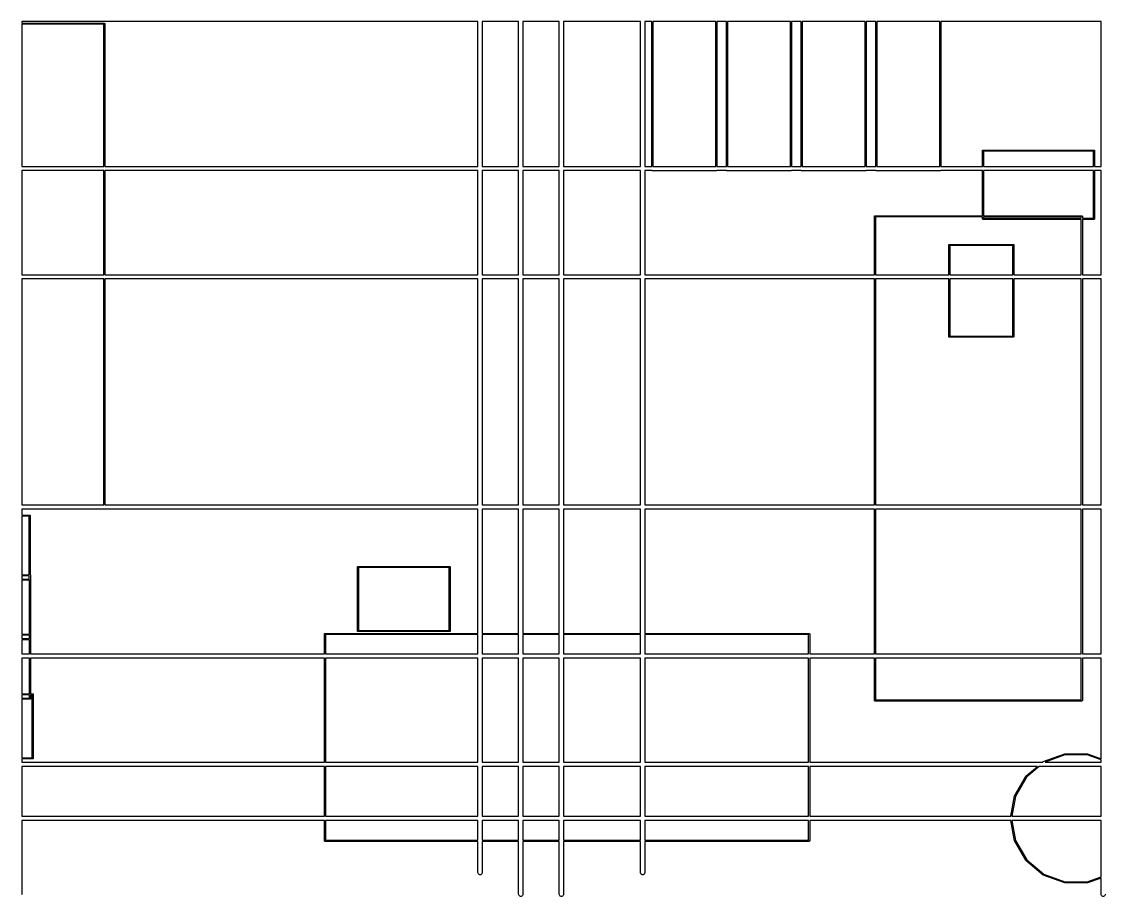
# Model space of a CAD drawing. Extents: x 15 to 494, y -198 to -76.
# Drawn here: x 251.6 to 302.4, y -198 to -156.9 of the extents above; entities that cross this region are included whole.
import ezdxf

# ---------------------------------------------------------------- set-up
doc = ezdxf.new("R2010")
doc.units = 0
doc.header["$MEASUREMENT"] = 0
doc.layers.add('BLACK', color=7, linetype='CONTINUOUS')

msp = doc.modelspace()

# ---------------------------------------------------------------- linework, layer by layer
at = {"layer": 'Black'}
for p, q in [((251.56, -156.945), (251.56, -157.017)), ((272.95, -156.945), (251.56, -156.945)), ((272.95, -163.73), (272.95, -156.945)), ((273.15, -156.945), (273.15, -163.73)), ((274.855, -156.945), (273.15, -156.945)), ((274.855, -163.73), (274.855, -156.945)), ((275.055, -156.945), (275.055, -163.73)), ((276.76, -156.945), (275.055, -156.945)), ((276.76, -163.73), (276.76, -156.945)), ((276.96, -156.945), (276.96, -163.73)), ((280.57, -156.945), (276.96, -156.945)), ((280.57, -163.73), (280.57, -156.945)), ((280.77, -156.945), (280.77, -163.73)), ((281.103, -156.945), (280.77, -156.945)), ((281.103, -163.73), (281.103, -156.945)), ((281.153, -156.945), (281.153, -163.73)), ((284.103, -156.945), (281.153, -156.945)), ((284.103, -163.73), (284.103, -156.945)), ((284.153, -156.945), (284.153, -163.73)), ((284.603, -156.945), (284.153, -156.945)), ((284.603, -163.73), (284.603, -156.945)), ((284.653, -156.945), (284.653, -163.73)), ((287.603, -156.945), (284.653, -156.945)), ((287.603, -163.73), (287.603, -156.945)), ((287.653, -156.945), (287.653, -163.73)), ((288.103, -156.945), (287.653, -156.945)), ((288.103, -163.73), (288.103, -156.945)), ((288.153, -156.945), (288.153, -163.73)), ((291.103, -156.945), (288.153, -156.945)), ((291.103, -163.73), (291.103, -156.945)), ((291.153, -156.945), (291.153, -163.73)), ((291.603, -156.945), (291.153, -156.945)), ((291.603, -163.73), (291.603, -156.945)), ((291.653, -156.945), (291.653, -163.73)), ((294.603, -156.945), (291.653, -156.945)), ((294.603, -163.73), (294.603, -156.945)), ((294.653, -156.945), (294.653, -163.73)), ((302.16, -156.945), (294.653, -156.945)), ((302.16, -163.73), (302.16, -156.945)), ((251.56, -157.017), (255.431, -157.017)), ((251.56, -157.067), (251.56, -163.73)), ((255.406, -157.067), (251.56, -157.067)), ((255.406, -163.73), (255.406, -157.067)), ((255.431, -157.017), (255.433, -157.017)), ((255.433, -157.017), (255.435, -157.017)), ((255.435, -157.017), (255.437, -157.018)), ((255.437, -157.018), (255.44, -157.019)), ((255.44, -157.019), (255.441, -157.02)), ((255.441, -157.02), (255.444, -157.02)), ((255.444, -157.02), (255.445, -157.022)), ((255.445, -157.022), (255.447, -157.023)), ((255.447, -157.023), (255.448, -157.025)), ((255.448, -157.025), (255.45, -157.026)), ((255.45, -157.026), (255.451, -157.028)), ((255.451, -157.028), (255.453, -157.029)), ((255.453, -157.029), (255.453, -157.032)), ((255.453, -157.032), (255.454, -157.033)), ((255.454, -157.033), (255.455, -157.036)), ((255.455, -157.036), (255.456, -157.038)), ((255.456, -157.038), (255.456, -157.04)), ((255.456, -157.04), (255.456, -157.042)), ((255.456, -157.042), (255.456, -163.73)), ((296.603, -162.988), (296.604, -162.986)), ((296.603, -162.99), (296.603, -162.988)), ((296.603, -162.992), (296.603, -162.99)), ((296.603, -163.73), (296.603, -162.992)), ((296.604, -162.986), (296.605, -162.983)), ((296.605, -162.983), (296.606, -162.982)), ((296.606, -162.98), (296.608, -162.978)), ((296.606, -162.982), (296.606, -162.98)), ((296.608, -162.978), (296.609, -162.976)), ((296.609, -162.976), (296.611, -162.975)), ((296.611, -162.975), (296.612, -162.973)), ((296.612, -162.973), (296.614, -162.972)), ((296.614, -162.972), (296.615, -162.97)), ((296.615, -162.97), (296.618, -162.97)), ((296.618, -162.97), (296.619, -162.969)), ((296.619, -162.969), (296.622, -162.968)), ((296.622, -162.968), (296.624, -162.967)), ((296.624, -162.967), (296.626, -162.967)), ((296.626, -162.967), (296.628, -162.967)), ((296.628, -162.967), (301.828, -162.967)), ((296.653, -163.017), (296.653, -163.73)), ((301.803, -163.017), (296.653, -163.017)), ((301.803, -163.73), (301.803, -163.017)), ((301.828, -162.967), (301.83, -162.967)), ((301.83, -162.967), (301.832, -162.967)), ((301.832, -162.967), (301.834, -162.968)), ((301.834, -162.968), (301.837, -162.969)), ((301.837, -162.969), (301.838, -162.97)), ((301.838, -162.97), (301.84, -162.97)), ((301.84, -162.97), (301.842, -162.972)), ((301.842, -162.972), (301.844, -162.973)), ((301.844, -162.973), (301.845, -162.975)), ((301.845, -162.975), (301.847, -162.976)), ((301.847, -162.976), (301.848, -162.978)), ((301.848, -162.978), (301.85, -162.98)), ((301.85, -162.98), (301.85, -162.982)), ((301.85, -162.982), (301.851, -162.983)), ((301.851, -162.983), (301.852, -162.986)), ((301.852, -162.986), (301.853, -162.988)), ((301.853, -162.988), (301.853, -162.99)), ((301.853, -162.99), (301.853, -162.992)), ((301.853, -162.992), (301.853, -163.73)), ((251.56, -163.73), (255.406, -163.73)), ((251.56, -163.93), (251.56, -168.81)), ((255.406, -163.93), (251.56, -163.93)), ((255.406, -168.81), (255.406, -163.93)), ((255.456, -163.73), (272.95, -163.73)), ((255.456, -163.93), (255.456, -168.81)), ((272.95, -163.93), (255.456, -163.93)), ((272.95, -168.81), (272.95, -163.93)), ((273.15, -163.73), (274.855, -163.73)), ((273.15, -163.93), (273.15, -168.81)), ((274.855, -163.93), (273.15, -163.93)), ((274.855, -168.81), (274.855, -163.93)), ((275.055, -163.73), (276.76, -163.73)), ((275.055, -163.93), (275.055, -168.81)), ((276.76, -163.93), (275.055, -163.93)), ((276.76, -168.81), (276.76, -163.93)), ((276.96, -163.73), (280.57, -163.73)), ((276.96, -163.93), (276.96, -168.81)), ((280.57, -163.93), (276.96, -163.93)), ((280.57, -168.81), (280.57, -163.93)), ((280.77, -163.73), (281.103, -163.73)), ((281.105, -163.93), (280.77, -163.93)), ((280.77, -163.93), (280.77, -168.81)), ((281.106, -163.932), (281.105, -163.93)), ((281.105, -163.93), (281.105, -163.93)), ((281.107, -163.934), (281.106, -163.932)), ((281.108, -163.936), (281.107, -163.934)), ((281.109, -163.938), (281.108, -163.936)), ((281.111, -163.939), (281.109, -163.938)), ((281.112, -163.941), (281.111, -163.939)), ((281.114, -163.942), (281.112, -163.941)), ((281.116, -163.944), (281.114, -163.942)), ((281.118, -163.944), (281.116, -163.944)), ((281.12, -163.945), (281.118, -163.944)), ((281.122, -163.946), (281.12, -163.945)), ((281.124, -163.947), (281.122, -163.946)), ((281.126, -163.947), (281.124, -163.947)), ((281.128, -163.947), (281.126, -163.947)), ((284.128, -163.947), (281.128, -163.947)), ((281.153, -163.73), (284.103, -163.73)), ((284.13, -163.947), (284.128, -163.947)), ((284.133, -163.947), (284.13, -163.947)), ((284.135, -163.946), (284.133, -163.947)), ((284.137, -163.945), (284.135, -163.946)), ((284.139, -163.944), (284.137, -163.945)), ((284.141, -163.944), (284.139, -163.944)), ((284.142, -163.942), (284.141, -163.944)), ((284.144, -163.941), (284.142, -163.942)), ((284.146, -163.939), (284.144, -163.941)), ((284.147, -163.938), (284.146, -163.939)), ((284.148, -163.936), (284.147, -163.938)), ((284.15, -163.934), (284.148, -163.936)), ((284.151, -163.932), (284.15, -163.934)), ((284.152, -163.93), (284.151, -163.932)), ((284.605, -163.93), (284.152, -163.93)), ((284.152, -163.93), (284.152, -163.93)), ((284.153, -163.73), (284.603, -163.73)), ((284.606, -163.932), (284.605, -163.93)), ((284.605, -163.93), (284.605, -163.93)), ((284.607, -163.934), (284.606, -163.932)), ((284.608, -163.936), (284.607, -163.934)), ((284.609, -163.938), (284.608, -163.936)), ((284.611, -163.939), (284.609, -163.938)), ((284.612, -163.941), (284.611, -163.939)), ((284.614, -163.942), (284.612, -163.941)), ((284.616, -163.944), (284.614, -163.942)), ((284.618, -163.944), (284.616, -163.944)), ((284.62, -163.945), (284.618, -163.944)), ((284.622, -163.946), (284.62, -163.945)), ((284.624, -163.947), (284.622, -163.946)), ((284.626, -163.947), (284.624, -163.947)), ((284.628, -163.947), (284.626, -163.947)), ((287.628, -163.947), (284.628, -163.947)), ((284.653, -163.73), (287.603, -163.73)), ((287.63, -163.947), (287.628, -163.947)), ((287.633, -163.947), (287.63, -163.947)), ((287.635, -163.946), (287.633, -163.947)), ((287.637, -163.945), (287.635, -163.946)), ((287.639, -163.944), (287.637, -163.945)), ((287.641, -163.944), (287.639, -163.944)), ((287.642, -163.942), (287.641, -163.944)), ((287.644, -163.941), (287.642, -163.942)), ((287.646, -163.939), (287.644, -163.941)), ((287.647, -163.938), (287.646, -163.939)), ((287.648, -163.936), (287.647, -163.938)), ((287.65, -163.934), (287.648, -163.936)), ((287.651, -163.932), (287.65, -163.934)), ((287.652, -163.93), (287.651, -163.932)), ((288.105, -163.93), (287.652, -163.93)), ((287.652, -163.93), (287.652, -163.93)), ((287.653, -163.73), (288.103, -163.73)), ((288.106, -163.932), (288.105, -163.93)), ((288.105, -163.93), (288.105, -163.93)), ((288.107, -163.934), (288.106, -163.932)), ((288.108, -163.936), (288.107, -163.934)), ((288.109, -163.938), (288.108, -163.936)), ((288.111, -163.939), (288.109, -163.938)), ((288.112, -163.941), (288.111, -163.939)), ((288.114, -163.942), (288.112, -163.941)), ((288.116, -163.944), (288.114, -163.942)), ((288.118, -163.944), (288.116, -163.944)), ((288.12, -163.945), (288.118, -163.944)), ((288.122, -163.946), (288.12, -163.945)), ((288.124, -163.947), (288.122, -163.946)), ((288.126, -163.947), (288.124, -163.947)), ((288.128, -163.947), (288.126, -163.947)), ((291.128, -163.947), (288.128, -163.947)), ((288.153, -163.73), (291.103, -163.73)), ((291.13, -163.947), (291.128, -163.947)), ((291.133, -163.947), (291.13, -163.947)), ((291.135, -163.946), (291.133, -163.947)), ((291.137, -163.945), (291.135, -163.946)), ((291.139, -163.944), (291.137, -163.945)), ((291.141, -163.944), (291.139, -163.944)), ((291.142, -163.942), (291.141, -163.944)), ((291.144, -163.941), (291.142, -163.942)), ((291.146, -163.939), (291.144, -163.941)), ((291.147, -163.938), (291.146, -163.939)), ((291.148, -163.936), (291.147, -163.938)), ((291.15, -163.934), (291.148, -163.936)), ((291.151, -163.932), (291.15, -163.934)), ((291.152, -163.93), (291.151, -163.932)), ((291.605, -163.93), (291.152, -163.93)), ((291.152, -163.93), (291.152, -163.93)), ((291.153, -163.73), (291.603, -163.73)), ((291.606, -163.932), (291.605, -163.93)), ((291.605, -163.93), (291.605, -163.93)), ((291.607, -163.934), (291.606, -163.932)), ((291.608, -163.936), (291.607, -163.934)), ((291.609, -163.938), (291.608, -163.936)), ((291.611, -163.939), (291.609, -163.938)), ((291.612, -163.941), (291.611, -163.939)), ((291.614, -163.942), (291.612, -163.941)), ((291.616, -163.944), (291.614, -163.942)), ((291.618, -163.944), (291.616, -163.944)), ((291.62, -163.945), (291.618, -163.944)), ((291.622, -163.946), (291.62, -163.945)), ((291.624, -163.947), (291.622, -163.946)), ((291.626, -163.947), (291.624, -163.947)), ((291.628, -163.947), (291.626, -163.947)), ((294.628, -163.947), (291.628, -163.947)), ((291.653, -163.73), (294.603, -163.73)), ((294.63, -163.947), (294.628, -163.947)), ((294.633, -163.947), (294.63, -163.947)), ((294.635, -163.946), (294.633, -163.947)), ((294.637, -163.945), (294.635, -163.946)), ((294.639, -163.944), (294.637, -163.945)), ((294.641, -163.944), (294.639, -163.944)), ((294.642, -163.942), (294.641, -163.944)), ((294.644, -163.941), (294.642, -163.942)), ((294.646, -163.939), (294.644, -163.941)), ((294.647, -163.938), (294.646, -163.939)), ((294.648, -163.936), (294.647, -163.938)), ((294.65, -163.934), (294.648, -163.936)), ((294.651, -163.932), (294.65, -163.934)), ((294.652, -163.93), (294.651, -163.932)), ((294.652, -163.93), (294.652, -163.93)), ((296.603, -163.93), (294.652, -163.93)), ((294.653, -163.73), (296.603, -163.73)), ((296.603, -166.054), (296.603, -163.93)), ((296.653, -163.73), (301.803, -163.73)), ((296.653, -163.93), (296.653, -166.054)), ((301.803, -163.93), (296.653, -163.93)), ((301.803, -166.167), (301.803, -163.93)), ((301.853, -163.73), (302.16, -163.73)), ((301.853, -163.93), (301.853, -166.192)), ((302.16, -163.93), (301.853, -163.93)), ((302.16, -168.81), (302.16, -163.93)), ((291.533, -166.075), (291.534, -166.073)), ((291.533, -166.077), (291.533, -166.075)), ((291.533, -166.079), (291.533, -166.077)), ((291.533, -168.81), (291.533, -166.079)), ((291.534, -166.073), (291.535, -166.07)), ((291.535, -166.07), (291.536, -166.069)), ((291.536, -166.066), (291.538, -166.065)), ((291.536, -166.069), (291.536, -166.066)), ((291.538, -166.065), (291.539, -166.063)), ((291.539, -166.063), (291.541, -166.062)), ((291.541, -166.062), (291.542, -166.06)), ((291.542, -166.06), (291.544, -166.059)), ((291.544, -166.059), (291.546, -166.057)), ((291.546, -166.057), (291.548, -166.057)), ((291.548, -166.057), (291.549, -166.056)), ((291.549, -166.056), (291.552, -166.055)), ((291.552, -166.055), (291.554, -166.054)), ((291.554, -166.054), (291.556, -166.054)), ((291.556, -166.054), (291.558, -166.054)), ((291.558, -166.054), (296.603, -166.054)), ((291.583, -166.104), (291.583, -168.81)), ((296.603, -166.104), (291.583, -166.104)), ((296.603, -166.192), (296.603, -166.104)), ((296.653, -166.054), (301.258, -166.054)), ((296.653, -166.104), (296.653, -166.167)), ((301.233, -166.104), (296.653, -166.104)), ((301.233, -166.167), (301.233, -166.104)), ((301.258, -166.054), (301.26, -166.054)), ((301.26, -166.054), (301.262, -166.054)), ((301.262, -166.054), (301.264, -166.055)), ((301.264, -166.055), (301.267, -166.056)), ((301.267, -166.056), (301.268, -166.057)), ((301.268, -166.057), (301.27, -166.057)), ((301.27, -166.057), (301.272, -166.059)), ((301.272, -166.059), (301.274, -166.06)), ((301.274, -166.06), (301.275, -166.062)), ((301.275, -166.062), (301.277, -166.063)), ((301.277, -166.063), (301.278, -166.065)), ((301.278, -166.065), (301.28, -166.066)), ((301.28, -166.066), (301.28, -166.069)), ((301.28, -166.069), (301.281, -166.07)), ((301.281, -166.07), (301.282, -166.073)), ((301.282, -166.073), (301.283, -166.075)), ((301.283, -166.075), (301.283, -166.077)), ((301.283, -166.077), (301.283, -166.079)), ((301.283, -166.079), (301.283, -166.167)), ((296.603, -166.194), (296.603, -166.192)), ((296.603, -166.196), (296.603, -166.194)), ((296.604, -166.198), (296.603, -166.196)), ((296.605, -166.201), (296.604, -166.198)), ((296.606, -166.202), (296.605, -166.201)), ((296.606, -166.204), (296.606, -166.202)), ((296.608, -166.206), (296.606, -166.204)), ((296.609, -166.208), (296.608, -166.206)), ((296.611, -166.209), (296.609, -166.208)), ((296.612, -166.211), (296.611, -166.209)), ((296.614, -166.212), (296.612, -166.211)), ((296.615, -166.214), (296.614, -166.212)), ((296.618, -166.214), (296.615, -166.214)), ((296.619, -166.215), (296.618, -166.214)), ((296.622, -166.216), (296.619, -166.215)), ((296.624, -166.217), (296.622, -166.216)), ((296.626, -166.217), (296.624, -166.217)), ((296.628, -166.217), (296.626, -166.217)), ((301.233, -166.217), (296.628, -166.217)), ((296.653, -166.167), (301.233, -166.167)), ((301.233, -168.81), (301.233, -166.217)), ((301.283, -166.167), (301.803, -166.167)), ((301.828, -166.217), (301.283, -166.217)), ((301.283, -166.217), (301.283, -168.81)), ((301.83, -166.217), (301.828, -166.217)), ((301.832, -166.217), (301.83, -166.217)), ((301.834, -166.216), (301.832, -166.217)), ((301.837, -166.215), (301.834, -166.216)), ((301.838, -166.214), (301.837, -166.215)), ((301.84, -166.214), (301.838, -166.214)), ((301.842, -166.212), (301.84, -166.214)), ((301.844, -166.211), (301.842, -166.212)), ((301.845, -166.209), (301.844, -166.211)), ((301.847, -166.208), (301.845, -166.209)), ((301.848, -166.206), (301.847, -166.208)), ((301.85, -166.204), (301.848, -166.206)), ((301.851, -166.201), (301.85, -166.202)), ((301.85, -166.202), (301.85, -166.204)), ((301.852, -166.198), (301.851, -166.201)), ((301.853, -166.196), (301.852, -166.198)), ((301.853, -166.192), (301.853, -166.194)), ((301.853, -166.194), (301.853, -166.196)), ((295.02, -167.411), (295.021, -167.409)), ((295.02, -167.413), (295.02, -167.411)), ((295.02, -167.415), (295.02, -167.413)), ((295.02, -168.81), (295.02, -167.415)), ((295.021, -167.409), (295.022, -167.406)), ((295.022, -167.406), (295.023, -167.405)), ((295.023, -167.403), (295.025, -167.401)), ((295.023, -167.405), (295.023, -167.403)), ((295.025, -167.401), (295.026, -167.399)), ((295.026, -167.399), (295.028, -167.398)), ((295.028, -167.398), (295.029, -167.396)), ((295.029, -167.396), (295.031, -167.395)), ((295.031, -167.395), (295.032, -167.393)), ((295.032, -167.393), (295.035, -167.393)), ((295.035, -167.393), (295.036, -167.392)), ((295.036, -167.392), (295.039, -167.391)), ((295.039, -167.391), (295.041, -167.39)), ((295.041, -167.39), (295.043, -167.39)), ((295.043, -167.39), (295.045, -167.39)), ((295.045, -167.39), (298.045, -167.39)), ((295.07, -167.44), (295.07, -168.81)), ((298.02, -167.44), (295.07, -167.44)), ((298.02, -168.81), (298.02, -167.44)), ((298.045, -167.39), (298.047, -167.39)), ((298.047, -167.39), (298.049, -167.39)), ((298.049, -167.39), (298.051, -167.391)), ((298.051, -167.391), (298.054, -167.392)), ((298.054, -167.392), (298.055, -167.393)), ((298.055, -167.393), (298.058, -167.393)), ((298.058, -167.393), (298.059, -167.395)), ((298.059, -167.395), (298.061, -167.396)), ((298.061, -167.396), (298.062, -167.398)), ((298.062, -167.398), (298.064, -167.399)), ((298.064, -167.399), (298.065, -167.401)), ((298.065, -167.401), (298.067, -167.403)), ((298.067, -167.403), (298.067, -167.405)), ((298.067, -167.405), (298.068, -167.406)), ((298.068, -167.406), (298.069, -167.409)), ((298.069, -167.409), (298.07, -167.411)), ((298.07, -167.411), (298.07, -167.413)), ((298.07, -167.413), (298.07, -167.415)), ((298.07, -167.415), (298.07, -168.81)), ((251.56, -168.81), (255.406, -168.81)), ((251.56, -169.01), (251.56, -179.605)), ((255.406, -169.01), (251.56, -169.01)), ((255.406, -179.605), (255.406, -169.01)), ((255.456, -168.81), (272.95, -168.81)), ((255.456, -169.01), (255.456, -179.605)), ((272.95, -169.01), (255.456, -169.01)), ((272.95, -179.605), (272.95, -169.01)), ((273.15, -168.81), (274.855, -168.81)), ((273.15, -169.01), (273.15, -179.605)), ((274.855, -169.01), (273.15, -169.01)), ((274.855, -179.605), (274.855, -169.01)), ((275.055, -168.81), (276.76, -168.81)), ((275.055, -169.01), (275.055, -179.605)), ((276.76, -169.01), (275.055, -169.01)), ((276.76, -179.605), (276.76, -169.01)), ((276.96, -168.81), (280.57, -168.81)), ((276.96, -169.01), (276.96, -179.605)), ((280.57, -169.01), (276.96, -169.01)), ((280.57, -179.605), (280.57, -169.01)), ((280.77, -168.81), (291.533, -168.81)), ((280.77, -169.01), (280.77, -179.605)), ((291.533, -169.01), (280.77, -169.01)), ((291.533, -179.605), (291.533, -169.01)), ((291.583, -168.81), (295.02, -168.81)), ((295.02, -169.01), (291.583, -169.01)), ((291.583, -169.01), (291.583, -179.605)), ((295.02, -171.715), (295.02, -169.01)), ((295.07, -168.81), (298.02, -168.81)), ((295.07, -169.01), (295.07, -171.69)), ((298.02, -169.01), (295.07, -169.01)), ((298.02, -171.69), (298.02, -169.01)), ((298.07, -168.81), (301.233, -168.81)), ((298.07, -169.01), (298.07, -171.715)), ((301.233, -169.01), (298.07, -169.01)), ((301.233, -179.605), (301.233, -169.01)), ((301.283, -168.81), (302.16, -168.81)), ((301.283, -169.01), (301.283, -179.605)), ((302.16, -169.01), (301.283, -169.01)), ((302.16, -179.605), (302.16, -169.01)), ((295.07, -171.69), (298.02, -171.69)), ((295.02, -171.717), (295.02, -171.715)), ((295.02, -171.719), (295.02, -171.717)), ((295.021, -171.721), (295.02, -171.719)), ((295.022, -171.724), (295.021, -171.721)), ((295.023, -171.725), (295.022, -171.724)), ((295.023, -171.727), (295.023, -171.725)), ((295.025, -171.729), (295.023, -171.727)), ((295.026, -171.731), (295.025, -171.729)), ((295.028, -171.732), (295.026, -171.731)), ((295.029, -171.734), (295.028, -171.732)), ((295.031, -171.735), (295.029, -171.734)), ((295.032, -171.737), (295.031, -171.735)), ((295.035, -171.737), (295.032, -171.737)), ((295.036, -171.738), (295.035, -171.737)), ((295.039, -171.739), (295.036, -171.738)), ((295.041, -171.74), (295.039, -171.739)), ((295.043, -171.74), (295.041, -171.74)), ((295.045, -171.74), (295.043, -171.74)), ((298.045, -171.74), (295.045, -171.74)), ((298.047, -171.74), (298.045, -171.74)), ((298.049, -171.74), (298.047, -171.74)), ((298.051, -171.739), (298.049, -171.74)), ((298.054, -171.738), (298.051, -171.739)), ((298.055, -171.737), (298.054, -171.738)), ((298.058, -171.737), (298.055, -171.737)), ((298.059, -171.735), (298.058, -171.737)), ((298.061, -171.734), (298.059, -171.735)), ((298.062, -171.732), (298.061, -171.734)), ((298.064, -171.731), (298.062, -171.732)), ((298.065, -171.729), (298.064, -171.731)), ((298.067, -171.727), (298.065, -171.729)), ((298.068, -171.724), (298.067, -171.725)), ((298.067, -171.725), (298.067, -171.727)), ((298.069, -171.721), (298.068, -171.724)), ((298.07, -171.719), (298.069, -171.721)), ((298.07, -171.715), (298.07, -171.717)), ((298.07, -171.717), (298.07, -171.719)), ((251.56, -179.605), (255.406, -179.605)), ((251.56, -179.805), (251.56, -180.085)), ((272.95, -179.805), (251.56, -179.805)), ((255.456, -179.605), (272.95, -179.605)), ((272.95, -185.635), (272.95, -179.805)), ((273.15, -179.605), (274.855, -179.605)), ((273.15, -179.805), (273.15, -185.635)), ((274.855, -179.805), (273.15, -179.805)), ((274.855, -185.635), (274.855, -179.805)), ((275.055, -179.605), (276.76, -179.605)), ((275.055, -179.805), (275.055, -185.635)), ((276.76, -179.805), (275.055, -179.805)), ((276.76, -185.635), (276.76, -179.805)), ((276.96, -179.605), (280.57, -179.605)), ((276.96, -179.805), (276.96, -185.635)), ((280.57, -179.805), (276.96, -179.805)), ((280.57, -185.635), (280.57, -179.805)), ((280.77, -179.605), (291.533, -179.605)), ((280.77, -179.805), (280.77, -185.635)), ((291.533, -179.805), (280.77, -179.805)), ((291.533, -186.59), (291.533, -179.805)), ((291.583, -179.605), (301.233, -179.605)), ((291.583, -179.805), (291.583, -186.59)), ((301.233, -179.805), (291.583, -179.805)), ((301.233, -186.59), (301.233, -179.805)), ((301.283, -179.605), (302.16, -179.605)), ((301.283, -179.805), (301.283, -186.59)), ((302.16, -179.805), (301.283, -179.805)), ((302.16, -186.59), (302.16, -179.805)), ((251.56, -180.085), (251.928, -180.085)), ((251.56, -180.135), (251.56, -182.879)), ((251.903, -180.135), (251.56, -180.135)), ((251.903, -182.879), (251.903, -180.135)), ((251.928, -180.085), (251.93, -180.085)), ((251.93, -180.085), (251.932, -180.085)), ((251.932, -180.085), (251.934, -180.086)), ((251.934, -180.086), (251.937, -180.087)), ((251.937, -180.087), (251.938, -180.088)), ((251.938, -180.088), (251.94, -180.088)), ((251.94, -180.088), (251.942, -180.09)), ((251.942, -180.09), (251.944, -180.091)), ((251.944, -180.091), (251.945, -180.093)), ((251.945, -180.093), (251.947, -180.094)), ((251.947, -180.094), (251.948, -180.096)), ((251.948, -180.096), (251.95, -180.097)), ((251.95, -180.097), (251.95, -180.1)), ((251.95, -180.1), (251.951, -180.101)), ((251.951, -180.101), (251.952, -180.104)), ((251.952, -180.104), (251.953, -180.106)), ((251.953, -180.106), (251.953, -180.108)), ((251.953, -180.108), (251.953, -180.11)), ((251.953, -180.11), (251.953, -182.88)), ((251.56, -182.879), (251.903, -182.879)), ((251.953, -182.88), (251.954, -182.88)), ((251.954, -182.88), (251.957, -182.881)), ((267.299, -182.519), (267.3, -182.517)), ((267.299, -182.521), (267.299, -182.519)), ((267.299, -182.523), (267.299, -182.521)), ((267.299, -185.523), (267.299, -182.523)), ((267.3, -182.517), (267.301, -182.514)), ((267.301, -182.514), (267.302, -182.513)), ((267.302, -182.51), (267.304, -182.509)), ((267.302, -182.513), (267.302, -182.51)), ((267.304, -182.509), (267.305, -182.507)), ((267.305, -182.507), (267.307, -182.506)), ((267.307, -182.506), (267.308, -182.504)), ((267.308, -182.504), (267.31, -182.503)), ((267.31, -182.503), (267.311, -182.501)), ((267.311, -182.501), (267.314, -182.501)), ((267.314, -182.501), (267.315, -182.5)), ((267.315, -182.5), (267.318, -182.499)), ((267.318, -182.499), (267.32, -182.498)), ((267.32, -182.498), (267.322, -182.498)), ((267.322, -182.498), (267.324, -182.498)), ((267.324, -182.498), (271.624, -182.498)), ((267.349, -182.548), (267.349, -185.498)), ((271.599, -182.548), (267.349, -182.548)), ((271.599, -185.498), (271.599, -182.548)), ((271.624, -182.498), (271.626, -182.498)), ((271.626, -182.498), (271.628, -182.498)), ((271.628, -182.498), (271.63, -182.499)), ((271.63, -182.499), (271.633, -182.5)), ((271.633, -182.5), (271.634, -182.501)), ((271.634, -182.501), (271.637, -182.501)), ((271.637, -182.501), (271.638, -182.503)), ((271.638, -182.503), (271.64, -182.504)), ((271.64, -182.504), (271.641, -182.506)), ((271.641, -182.506), (271.643, -182.507)), ((271.643, -182.507), (271.644, -182.509)), ((271.644, -182.509), (271.646, -182.51)), ((271.646, -182.51), (271.646, -182.513)), ((271.646, -182.513), (271.647, -182.514)), ((271.647, -182.514), (271.648, -182.517)), ((271.648, -182.517), (271.649, -182.519)), ((271.649, -182.519), (271.649, -182.521)), ((271.649, -182.521), (271.649, -182.523)), ((271.649, -182.523), (271.649, -185.523)), ((251.56, -182.929), (251.56, -183.085)), ((251.903, -182.929), (251.56, -182.929)), ((251.56, -183.085), (251.903, -183.085)), ((251.56, -183.135), (251.56, -185.673)), ((251.923, -183.135), (251.56, -183.135)), ((251.903, -183.085), (251.903, -182.929)), ((251.923, -185.673), (251.923, -183.135)), ((251.957, -182.881), (251.958, -182.882)), ((251.958, -182.882), (251.96, -182.882)), ((251.96, -182.882), (251.962, -182.884)), ((251.962, -182.884), (251.964, -182.885)), ((251.964, -182.885), (251.965, -182.887)), ((251.965, -182.887), (251.967, -182.888)), ((251.967, -182.888), (251.968, -182.89)), ((251.968, -182.89), (251.97, -182.891)), ((251.97, -182.891), (251.97, -182.894)), ((251.97, -182.894), (251.971, -182.895)), ((251.971, -182.895), (251.972, -182.898)), ((251.972, -182.898), (251.973, -182.9)), ((251.973, -182.9), (251.973, -182.902)), ((251.973, -182.902), (251.973, -182.904)), ((251.973, -182.904), (251.973, -185.698)), ((251.56, -185.673), (251.923, -185.673)), ((251.56, -185.723), (251.56, -185.879)), ((251.923, -185.723), (251.56, -185.723)), ((251.56, -185.879), (251.923, -185.879)), ((251.923, -185.879), (251.923, -185.723)), ((251.973, -185.698), (251.973, -186.59)), ((265.749, -185.656), (265.75, -185.654)), ((265.749, -185.658), (265.749, -185.656)), ((265.749, -185.66), (265.749, -185.658)), ((265.749, -186.59), (265.749, -185.66)), ((265.75, -185.654), (265.751, -185.651)), ((265.751, -185.651), (265.752, -185.65)), ((265.752, -185.647), (265.754, -185.646)), ((265.752, -185.65), (265.752, -185.647)), ((265.754, -185.646), (265.755, -185.644)), ((265.755, -185.644), (265.757, -185.643)), ((265.757, -185.643), (265.758, -185.641)), ((265.758, -185.641), (265.76, -185.64)), ((265.76, -185.64), (265.762, -185.638)), ((265.762, -185.638), (265.764, -185.638)), ((265.764, -185.638), (265.765, -185.637)), ((265.765, -185.637), (265.768, -185.636)), ((265.768, -185.636), (265.77, -185.635)), ((265.77, -185.635), (265.772, -185.635)), ((265.772, -185.635), (265.774, -185.635)), ((265.774, -185.635), (272.95, -185.635)), ((265.799, -185.685), (265.799, -186.59)), ((272.95, -185.685), (265.799, -185.685)), ((267.299, -185.525), (267.299, -185.523)), ((267.299, -185.527), (267.299, -185.525)), ((267.3, -185.529), (267.299, -185.527)), ((267.301, -185.532), (267.3, -185.529)), ((267.302, -185.533), (267.301, -185.532)), ((267.302, -185.535), (267.302, -185.533)), ((267.304, -185.537), (267.302, -185.535)), ((267.305, -185.539), (267.304, -185.537)), ((267.307, -185.54), (267.305, -185.539)), ((267.308, -185.542), (267.307, -185.54)), ((267.31, -185.543), (267.308, -185.542)), ((267.311, -185.545), (267.31, -185.543)), ((267.314, -185.545), (267.311, -185.545)), ((267.315, -185.546), (267.314, -185.545)), ((267.318, -185.547), (267.315, -185.546)), ((267.32, -185.548), (267.318, -185.547)), ((267.322, -185.548), (267.32, -185.548)), ((267.324, -185.548), (267.322, -185.548)), ((271.624, -185.548), (267.324, -185.548)), ((267.349, -185.498), (271.599, -185.498)), ((271.626, -185.548), (271.624, -185.548)), ((271.628, -185.548), (271.626, -185.548)), ((271.63, -185.547), (271.628, -185.548)), ((271.633, -185.546), (271.63, -185.547)), ((271.634, -185.545), (271.633, -185.546)), ((271.637, -185.545), (271.634, -185.545)), ((271.638, -185.543), (271.637, -185.545)), ((271.64, -185.542), (271.638, -185.543)), ((271.641, -185.54), (271.64, -185.542)), ((271.643, -185.539), (271.641, -185.54)), ((271.644, -185.537), (271.643, -185.539)), ((271.646, -185.535), (271.644, -185.537)), ((271.647, -185.532), (271.646, -185.533)), ((271.646, -185.533), (271.646, -185.535)), ((271.648, -185.529), (271.647, -185.532)), ((271.649, -185.527), (271.648, -185.529)), ((271.649, -185.523), (271.649, -185.525)), ((271.649, -185.525), (271.649, -185.527)), ((272.95, -186.59), (272.95, -185.685)), ((273.15, -185.635), (274.855, -185.635)), ((273.15, -185.685), (273.15, -186.59)), ((274.855, -185.685), (273.15, -185.685)), ((274.855, -186.59), (274.855, -185.685)), ((275.055, -185.635), (276.76, -185.635)), ((275.055, -185.685), (275.055, -186.59)), ((276.76, -185.685), (275.055, -185.685)), ((276.76, -186.59), (276.76, -185.685)), ((276.96, -185.635), (280.57, -185.635)), ((276.96, -185.685), (276.96, -186.59)), ((280.57, -185.685), (276.96, -185.685)), ((280.57, -186.59), (280.57, -185.685)), ((280.77, -185.635), (288.474, -185.635)), ((280.77, -185.685), (280.77, -186.59)), ((288.449, -185.685), (280.77, -185.685)), ((288.449, -186.59), (288.449, -185.685)), ((288.474, -185.635), (288.476, -185.635)), ((288.476, -185.635), (288.478, -185.635)), ((288.478, -185.635), (288.48, -185.636)), ((288.48, -185.636), (288.483, -185.637)), ((288.483, -185.637), (288.484, -185.638)), ((288.484, -185.638), (288.486, -185.638)), ((288.486, -185.638), (288.488, -185.64)), ((288.488, -185.64), (288.49, -185.641)), ((288.49, -185.641), (288.491, -185.643)), ((288.491, -185.643), (288.493, -185.644)), ((288.493, -185.644), (288.494, -185.646)), ((288.494, -185.646), (288.496, -185.647)), ((288.496, -185.647), (288.496, -185.65)), ((288.496, -185.65), (288.497, -185.651)), ((288.497, -185.651), (288.498, -185.654)), ((288.498, -185.654), (288.499, -185.656)), ((288.499, -185.656), (288.499, -185.658)), ((288.499, -185.658), (288.499, -185.66)), ((288.499, -185.66), (288.499, -186.59)), ((251.56, -185.929), (251.56, -186.59)), ((251.923, -185.929), (251.56, -185.929)), ((251.923, -186.59), (251.923, -185.929)), ((251.56, -186.59), (251.923, -186.59)), ((251.56, -186.79), (251.56, -188.467)), ((251.923, -186.79), (251.56, -186.79)), ((251.923, -188.467), (251.923, -186.79)), ((251.973, -186.59), (265.749, -186.59)), ((251.973, -186.79), (251.973, -188.467)), ((265.749, -186.79), (251.973, -186.79)), ((265.749, -191.67), (265.749, -186.79)), ((265.799, -186.59), (272.95, -186.59)), ((265.799, -186.79), (265.799, -191.67)), ((272.95, -186.79), (265.799, -186.79)), ((272.95, -191.67), (272.95, -186.79)), ((273.15, -186.59), (274.855, -186.59)), ((273.15, -186.79), (273.15, -191.67)), ((274.855, -186.79), (273.15, -186.79)), ((274.855, -191.67), (274.855, -186.79)), ((275.055, -186.59), (276.76, -186.59)), ((275.055, -186.79), (275.055, -191.67)), ((276.76, -186.79), (275.055, -186.79)), ((276.76, -191.67), (276.76, -186.79)), ((276.96, -186.59), (280.57, -186.59)), ((276.96, -186.79), (276.96, -191.67)), ((280.57, -186.79), (276.96, -186.79)), ((280.57, -191.67), (280.57, -186.79)), ((280.77, -186.59), (288.449, -186.59)), ((280.77, -186.79), (280.77, -191.67)), ((288.449, -186.79), (280.77, -186.79)), ((288.449, -191.67), (288.449, -186.79)), ((288.499, -186.59), (291.533, -186.59)), ((291.533, -186.79), (288.499, -186.79)), ((288.499, -186.79), (288.499, -191.67)), ((291.533, -188.779), (291.533, -186.79)), ((291.583, -186.59), (301.233, -186.59)), ((291.583, -186.79), (291.583, -188.754)), ((301.233, -186.79), (291.583, -186.79)), ((301.233, -188.754), (301.233, -186.79)), ((301.283, -186.59), (302.16, -186.59)), ((301.283, -186.79), (301.283, -188.779)), ((302.16, -186.79), (301.283, -186.79)), ((302.16, -191.513), (302.16, -186.79)), ((251.56, -188.467), (251.923, -188.467)), ((251.973, -188.467), (252.075, -188.467)), ((252.075, -188.467), (252.077, -188.467)), ((252.077, -188.467), (252.079, -188.467)), ((252.079, -188.467), (252.081, -188.468)), ((252.081, -188.468), (252.084, -188.469)), ((251.56, -188.517), (251.56, -188.673)), ((251.923, -188.517), (251.56, -188.517)), ((251.56, -188.673), (251.923, -188.673)), ((251.948, -188.723), (251.56, -188.723)), ((251.56, -188.723), (251.56, -191.467)), ((251.923, -188.673), (251.923, -188.517)), ((251.95, -188.723), (251.948, -188.723)), ((251.952, -188.723), (251.95, -188.723)), ((251.954, -188.722), (251.952, -188.723)), ((251.957, -188.721), (251.954, -188.722)), ((251.958, -188.72), (251.957, -188.721)), ((251.96, -188.72), (251.958, -188.72)), ((251.962, -188.718), (251.96, -188.72)), ((251.964, -188.717), (251.962, -188.718)), ((251.965, -188.715), (251.964, -188.717)), ((251.967, -188.714), (251.965, -188.715)), ((251.968, -188.712), (251.967, -188.714)), ((251.97, -188.71), (251.968, -188.712)), ((251.971, -188.707), (251.97, -188.708)), ((251.97, -188.708), (251.97, -188.71)), ((251.972, -188.704), (251.971, -188.707)), ((251.973, -188.702), (251.972, -188.704)), ((251.973, -188.517), (251.973, -188.698)), ((252.05, -188.517), (251.973, -188.517)), ((251.973, -188.698), (251.973, -188.7)), ((251.973, -188.7), (251.973, -188.702)), ((252.05, -191.467), (252.05, -188.517)), ((252.084, -188.469), (252.085, -188.47)), ((252.085, -188.47), (252.087, -188.47)), ((252.087, -188.47), (252.089, -188.472)), ((252.089, -188.472), (252.091, -188.473)), ((252.091, -188.473), (252.092, -188.475)), ((252.092, -188.475), (252.094, -188.476)), ((252.094, -188.476), (252.095, -188.478)), ((252.095, -188.478), (252.097, -188.48)), ((252.097, -188.48), (252.097, -188.482)), ((252.097, -188.482), (252.098, -188.483)), ((252.098, -188.483), (252.099, -188.486)), ((252.099, -188.486), (252.1, -188.488)), ((252.1, -188.488), (252.1, -188.49)), ((252.1, -188.49), (252.1, -188.492)), ((252.1, -188.492), (252.1, -191.492)), ((291.533, -188.781), (291.533, -188.779)), ((291.533, -188.783), (291.533, -188.781)), ((291.534, -188.785), (291.533, -188.783)), ((291.535, -188.788), (291.534, -188.785)), ((291.536, -188.789), (291.535, -188.788)), ((291.536, -188.791), (291.536, -188.789)), ((291.538, -188.793), (291.536, -188.791)), ((291.539, -188.795), (291.538, -188.793)), ((291.541, -188.796), (291.539, -188.795)), ((291.542, -188.798), (291.541, -188.796)), ((291.544, -188.799), (291.542, -188.798)), ((291.546, -188.801), (291.544, -188.799)), ((291.548, -188.801), (291.546, -188.801)), ((291.549, -188.802), (291.548, -188.801)), ((291.552, -188.803), (291.549, -188.802)), ((291.554, -188.804), (291.552, -188.803)), ((291.556, -188.804), (291.554, -188.804)), ((291.558, -188.804), (291.556, -188.804)), ((301.258, -188.804), (291.558, -188.804)), ((291.583, -188.754), (301.233, -188.754)), ((301.26, -188.804), (301.258, -188.804)), ((301.262, -188.804), (301.26, -188.804)), ((301.264, -188.803), (301.262, -188.804)), ((301.267, -188.802), (301.264, -188.803)), ((301.268, -188.801), (301.267, -188.802)), ((301.27, -188.801), (301.268, -188.801)), ((301.272, -188.799), (301.27, -188.801)), ((301.274, -188.798), (301.272, -188.799)), ((301.275, -188.796), (301.274, -188.798)), ((301.277, -188.795), (301.275, -188.796)), ((301.278, -188.793), (301.277, -188.795)), ((301.28, -188.791), (301.278, -188.793)), ((301.281, -188.788), (301.28, -188.789)), ((301.28, -188.789), (301.28, -188.791)), ((301.282, -188.785), (301.281, -188.788)), ((301.283, -188.783), (301.282, -188.785)), ((301.283, -188.779), (301.283, -188.781)), ((301.283, -188.781), (301.283, -188.783)), ((251.56, -191.467), (252.05, -191.467)), ((252.081, -191.516), (252.079, -191.517)), ((252.084, -191.515), (252.081, -191.516)), ((252.085, -191.514), (252.084, -191.515)), ((252.087, -191.514), (252.085, -191.514)), ((252.089, -191.512), (252.087, -191.514)), ((252.091, -191.511), (252.089, -191.512)), ((252.092, -191.509), (252.091, -191.511)), ((252.094, -191.508), (252.092, -191.509)), ((252.095, -191.506), (252.094, -191.508)), ((252.097, -191.504), (252.095, -191.506)), ((252.098, -191.501), (252.097, -191.502)), ((252.097, -191.502), (252.097, -191.504)), ((252.099, -191.498), (252.098, -191.501)), ((252.1, -191.496), (252.099, -191.498)), ((252.1, -191.492), (252.1, -191.494)), ((252.1, -191.494), (252.1, -191.496)), ((299.452, -191.647), (300.456, -191.282)), ((300.465, -191.331), (299.533, -191.67)), ((300.456, -191.282), (301.524, -191.282)), ((301.515, -191.331), (300.465, -191.331)), ((302.16, -191.566), (301.515, -191.331)), ((301.524, -191.282), (302.16, -191.513)), ((252.075, -191.517), (251.56, -191.517)), ((251.56, -191.517), (251.56, -191.67)), ((251.56, -191.67), (265.749, -191.67)), ((251.56, -191.87), (251.56, -194.21)), ((265.749, -191.87), (251.56, -191.87)), ((252.077, -191.517), (252.075, -191.517)), ((252.079, -191.517), (252.077, -191.517)), ((265.749, -194.21), (265.749, -191.87)), ((265.799, -191.67), (272.95, -191.67)), ((265.799, -191.87), (265.799, -194.21)), ((272.95, -191.87), (265.799, -191.87)), ((272.95, -194.21), (272.95, -191.87)), ((273.15, -191.67), (274.855, -191.67)), ((273.15, -191.87), (273.15, -194.21)), ((274.855, -191.87), (273.15, -191.87)), ((274.855, -194.21), (274.855, -191.87)), ((275.055, -191.67), (276.76, -191.67)), ((275.055, -191.87), (275.055, -194.21)), ((276.76, -191.87), (275.055, -191.87)), ((276.76, -194.21), (276.76, -191.87)), ((276.96, -191.67), (280.57, -191.67)), ((276.96, -191.87), (276.96, -194.21)), ((280.57, -191.87), (276.96, -191.87)), ((280.57, -194.21), (280.57, -191.87)), ((280.77, -191.67), (288.449, -191.67)), ((280.77, -191.87), (280.77, -194.21)), ((288.449, -191.87), (280.77, -191.87)), ((288.449, -194.21), (288.449, -191.87)), ((288.499, -191.67), (299.425, -191.67)), ((288.499, -191.87), (288.499, -194.21)), ((299.187, -191.87), (288.499, -191.87)), ((298.634, -192.333), (299.187, -191.87)), ((299.263, -191.87), (298.673, -192.366)), ((302.16, -191.87), (299.263, -191.87)), ((299.425, -191.67), (299.452, -191.647)), ((299.533, -191.67), (302.16, -191.67)), ((302.16, -191.67), (302.16, -191.566)), ((302.16, -194.21), (302.16, -191.87)), ((298.1, -193.258), (298.634, -192.333)), ((298.673, -192.366), (298.147, -193.275)), ((297.933, -194.21), (298.1, -193.258)), ((298.147, -193.275), (297.983, -194.21)), ((251.56, -194.21), (265.749, -194.21)), ((265.749, -194.41), (251.56, -194.41)), ((251.56, -194.41), (251.56, -197.866)), ((265.749, -195.36), (265.749, -194.41)), ((265.799, -194.21), (272.95, -194.21)), ((265.799, -194.41), (265.799, -195.335)), ((272.95, -194.41), (265.799, -194.41)), ((272.95, -195.335), (272.95, -194.41)), ((273.15, -194.21), (274.855, -194.21)), ((273.15, -194.41), (273.15, -195.335)), ((274.855, -194.41), (273.15, -194.41)), ((274.855, -195.335), (274.855, -194.41)), ((275.055, -194.21), (276.76, -194.21)), ((275.055, -194.41), (275.055, -195.335)), ((276.76, -194.41), (275.055, -194.41)), ((276.76, -195.335), (276.76, -194.41)), ((276.96, -194.21), (280.57, -194.21)), ((276.96, -194.41), (276.96, -195.335)), ((280.57, -194.41), (276.96, -194.41)), ((280.57, -195.335), (280.57, -194.41)), ((280.77, -194.21), (288.449, -194.21)), ((280.77, -194.41), (280.77, -195.335)), ((288.449, -194.41), (280.77, -194.41)), ((288.449, -195.335), (288.449, -194.41)), ((288.499, -194.21), (297.933, -194.21)), ((297.933, -194.41), (288.499, -194.41)), ((288.499, -194.41), (288.499, -195.36)), ((298.1, -195.362), (297.933, -194.41)), ((297.983, -194.21), (302.16, -194.21)), ((297.983, -194.41), (298.147, -195.345)), ((302.16, -194.41), (297.983, -194.41)), ((302.16, -197.054), (302.16, -194.41)), ((265.749, -195.362), (265.749, -195.36)), ((265.749, -195.364), (265.749, -195.362)), ((265.75, -195.366), (265.749, -195.364)), ((265.751, -195.369), (265.75, -195.366)), ((265.752, -195.37), (265.751, -195.369)), ((265.752, -195.373), (265.752, -195.37)), ((265.754, -195.374), (265.752, -195.373)), ((265.755, -195.376), (265.754, -195.374)), ((265.757, -195.377), (265.755, -195.376)), ((265.758, -195.379), (265.757, -195.377)), ((265.76, -195.38), (265.758, -195.379)), ((265.762, -195.382), (265.76, -195.38)), ((265.764, -195.382), (265.762, -195.382)), ((265.765, -195.383), (265.764, -195.382)), ((265.768, -195.384), (265.765, -195.383)), ((265.77, -195.385), (265.768, -195.384)), ((265.772, -195.385), (265.77, -195.385)), ((265.774, -195.385), (265.772, -195.385)), ((272.95, -195.385), (265.774, -195.385)), ((265.799, -195.335), (272.95, -195.335)), ((272.95, -196.85), (272.95, -195.385)), ((273.15, -195.335), (274.855, -195.335)), ((274.855, -195.385), (273.15, -195.385)), ((273.15, -195.385), (273.15, -196.85)), ((274.855, -197.866), (274.855, -195.385)), ((275.055, -195.335), (276.76, -195.335)), ((276.76, -195.385), (275.055, -195.385)), ((275.055, -195.385), (275.055, -197.866)), ((276.76, -197.866), (276.76, -195.385)), ((276.96, -195.335), (280.57, -195.335)), ((280.57, -195.385), (276.96, -195.385)), ((276.96, -195.385), (276.96, -197.866)), ((280.57, -196.85), (280.57, -195.385)), ((280.77, -195.335), (288.449, -195.335)), ((288.474, -195.385), (280.77, -195.385)), ((280.77, -195.385), (280.77, -196.85)), ((288.476, -195.385), (288.474, -195.385)), ((288.478, -195.385), (288.476, -195.385)), ((288.48, -195.384), (288.478, -195.385)), ((288.483, -195.383), (288.48, -195.384)), ((288.484, -195.382), (288.483, -195.383)), ((288.486, -195.382), (288.484, -195.382)), ((288.488, -195.38), (288.486, -195.382)), ((288.49, -195.379), (288.488, -195.38)), ((288.491, -195.377), (288.49, -195.379)), ((288.493, -195.376), (288.491, -195.377)), ((288.494, -195.374), (288.493, -195.376)), ((288.496, -195.373), (288.494, -195.374)), ((288.497, -195.369), (288.496, -195.37)), ((288.496, -195.37), (288.496, -195.373)), ((288.498, -195.366), (288.497, -195.369)), ((288.499, -195.364), (288.498, -195.366)), ((288.499, -195.36), (288.499, -195.362)), ((288.499, -195.362), (288.499, -195.364)), ((298.634, -196.287), (298.1, -195.362)), ((298.147, -195.345), (298.673, -196.254)), ((299.452, -196.973), (298.634, -196.287)), ((298.673, -196.254), (299.477, -196.93)), ((272.956, -196.884), (272.95, -196.85)), ((272.973, -196.914), (272.956, -196.884)), ((273, -196.937), (272.973, -196.914)), ((273.033, -196.948), (273, -196.937)), ((273.067, -196.948), (273.033, -196.948)), ((273.1, -196.937), (273.067, -196.948)), ((273.127, -196.914), (273.1, -196.937)), ((273.144, -196.884), (273.127, -196.914)), ((273.15, -196.85), (273.144, -196.884)), ((280.576, -196.884), (280.57, -196.85)), ((280.593, -196.914), (280.576, -196.884)), ((280.62, -196.937), (280.593, -196.914)), ((280.653, -196.948), (280.62, -196.937)), ((280.687, -196.948), (280.653, -196.948)), ((280.72, -196.937), (280.687, -196.948)), ((280.747, -196.914), (280.72, -196.937)), ((280.764, -196.884), (280.747, -196.914)), ((280.77, -196.85), (280.764, -196.884)), ((300.456, -197.338), (299.452, -196.973)), ((299.477, -196.93), (300.465, -197.289)), ((301.515, -197.289), (302.16, -197.054)), ((301.524, -197.338), (300.456, -197.338)), ((300.465, -197.289), (301.515, -197.289)), ((302.16, -197.107), (301.524, -197.338)), ((302.16, -197.866), (302.16, -197.107)), ((251.56, -197.866), (251.554, -197.9)), ((274.861, -197.9), (274.855, -197.866)), ((274.878, -197.93), (274.861, -197.9)), ((274.905, -197.953), (274.878, -197.93)), ((274.938, -197.964), (274.905, -197.953)), ((274.972, -197.964), (274.938, -197.964)), ((275.005, -197.953), (274.972, -197.964)), ((275.032, -197.93), (275.005, -197.953)), ((275.049, -197.9), (275.032, -197.93)), ((275.055, -197.866), (275.049, -197.9)), ((276.766, -197.9), (276.76, -197.866)), ((276.783, -197.93), (276.766, -197.9)), ((276.81, -197.953), (276.783, -197.93)), ((276.843, -197.964), (276.81, -197.953)), ((276.877, -197.964), (276.843, -197.964)), ((276.91, -197.953), (276.877, -197.964)), ((276.937, -197.93), (276.91, -197.953)), ((276.954, -197.9), (276.937, -197.93)), ((276.96, -197.866), (276.954, -197.9)), ((302.166, -197.9), (302.16, -197.866)), ((302.183, -197.93), (302.166, -197.9)), ((302.21, -197.953), (302.183, -197.93)), ((302.243, -197.964), (302.21, -197.953)), ((302.277, -197.964), (302.243, -197.964)), ((302.31, -197.953), (302.277, -197.964)), ((302.337, -197.93), (302.31, -197.953)), ((302.354, -197.9), (302.337, -197.93)), ((302.36, -197.866), (302.354, -197.9))]:
    msp.add_line(p, q, dxfattribs=at)

doc.saveas('drawing.dxf')
